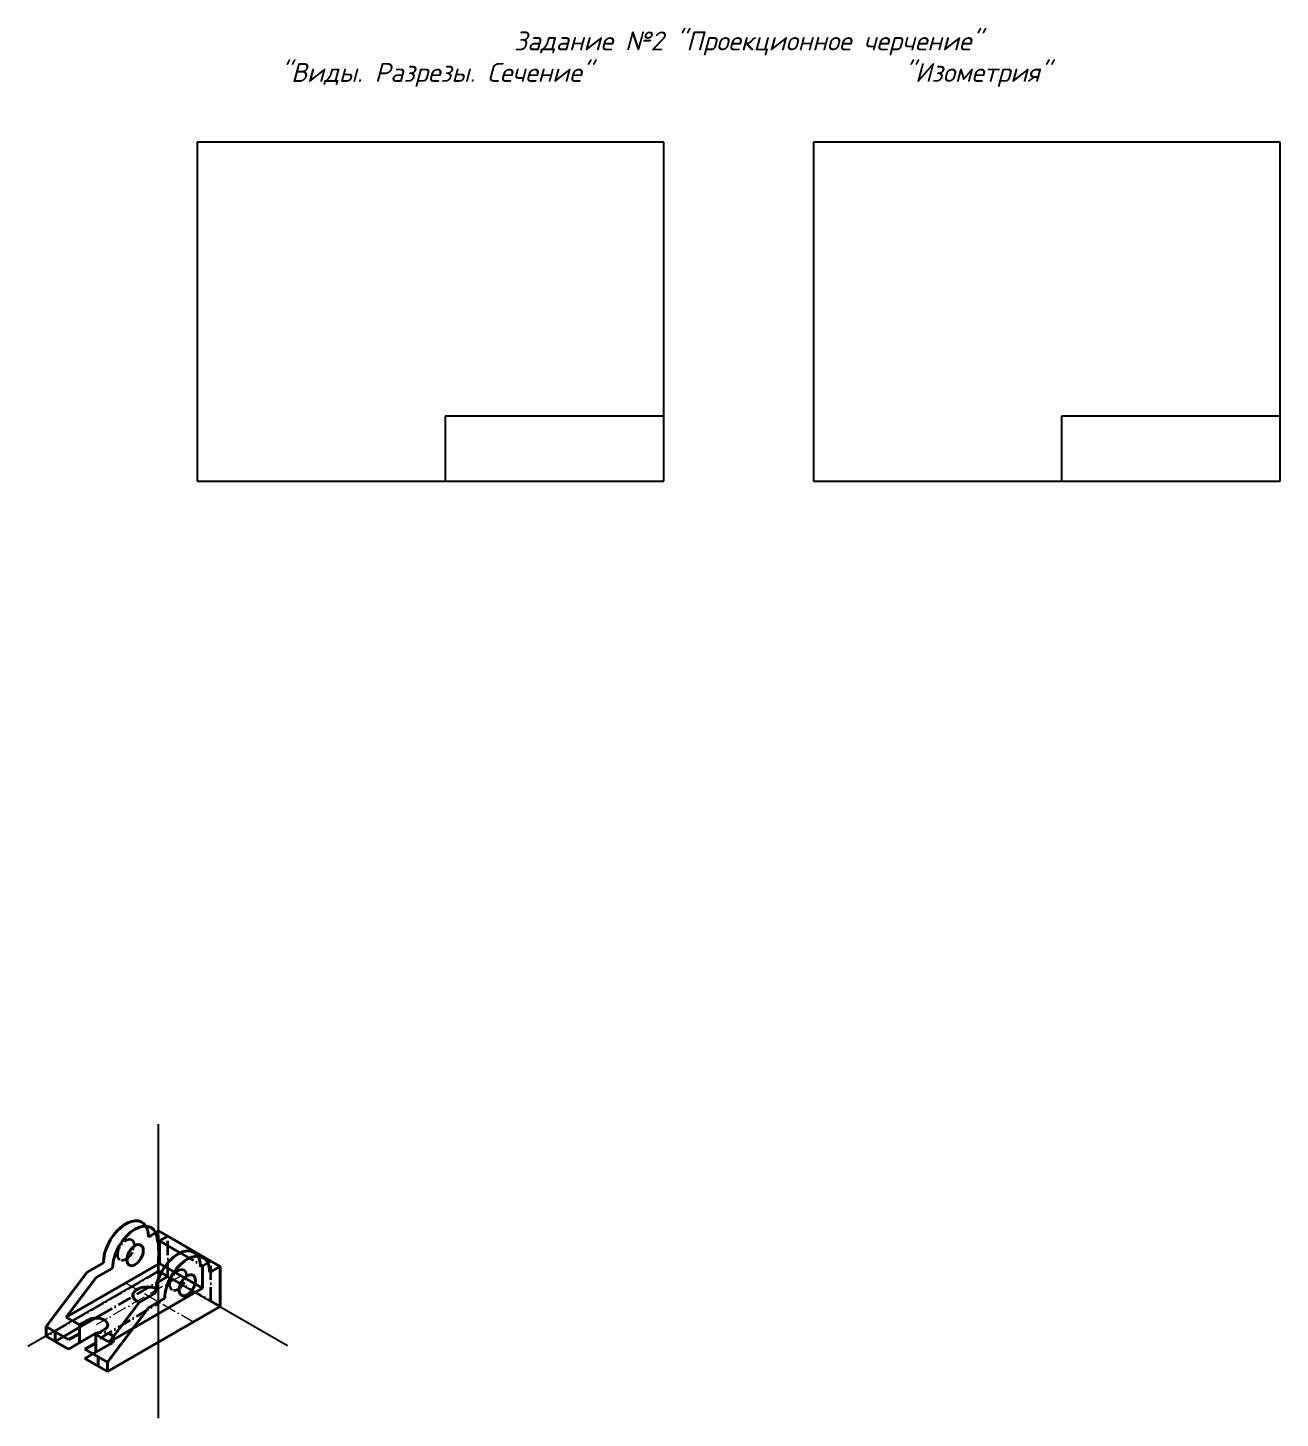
# Model space of a CAD drawing. Header units: inches. Extents: x -17 to 2031, y -24405 to 427.
# Drawn here: x 971 to 2031, y -750 to 427 of the extents above; entities that cross this region are included whole.
import ezdxf

# ---------------------------------------------------------------- set-up
doc = ezdxf.new("R2010")
doc.units = ezdxf.units.IN
doc.header["$MEASUREMENT"] = 0
doc.linetypes.add('ACAD_ISO10W100', pattern=[18, 12, -3, 0, -3])
doc.layers.add('осевые', color=4, linetype='ACAD_ISO10W100', lineweight=40)
doc.layers.add('тонкие', color=5, linetype='Continuous', lineweight=40)
doc.styles.add('GOST', font='isocpeur.ttf', dxfattribs={"oblique": 15})

msp = doc.modelspace()

# ---------------------------------------------------------------- linework, layer by layer
at = {"layer": 'Defpoints'}
for p, q in [((1114.83, 330.76), (1114.83, 43.76)), ((1509.83, 330.76), (1114.83, 330.76)), ((1509.83, 43.76), (1509.83, 330.76)), ((1636.48, 330.76), (1636.48, 43.76)), ((2031.48, 330.76), (1636.48, 330.76)), ((2031.48, 43.76), (2031.48, 330.76)), ((1509.83, 98.76), (1324.83, 98.76)), ((1324.83, 98.76), (1324.83, 43.76)), ((2031.48, 98.76), (1846.48, 98.76)), ((1846.48, 98.76), (1846.48, 43.76)), ((1114.83, 43.76), (1509.83, 43.76)), ((1636.48, 43.76), (2031.48, 43.76)), ((1082.2, -749.68), (1082.2, -500.64)), ((1082.2, -625.16), (971.48, -689.09)), ((1082.2, -625.16), (1191.36, -688.19))]:
    msp.add_line(p, q, dxfattribs=at)
at = {"layer": 'осевые', "lineweight": 20}
for p, q in [((1101.25, -629.16), (1029.37, -670.66)), ((1054.49, -635.16), (1111.64, -668.16))]:
    msp.add_line(p, q, dxfattribs=at)
at = {"layer": 'осевые'}
msp.add_line((1032.35, -682.24), (1083.07, -651.66), dxfattribs=at)
at = {"layer": 'тонкие', "linetype": 'ACAD_ISO10W100'}
for p, q in [((1075.27, -595.16), (1073.54, -596.16)), ((1082.2, -591.16), (1075.27, -595.16)), ((1032.46, -662.88), (1089.99, -629.66)), ((1089.99, -629.66), (1082.2, -625.16)), ((1134.16, -655.16), (1089.99, -629.66))]:
    msp.add_line(p, q, dxfattribs=at)
at = {"layer": 'тонкие'}
for p, q in [((1083.07, -599.66), (1081.33, -600.66)), ((1089.99, -595.66), (1082.2, -591.16)), ((1089.99, -595.66), (1083.07, -599.66)), ((1083.07, -599.66), (1101.25, -610.16)), ((1083.07, -618.66), (1083.07, -599.66)), ((1089.99, -595.66), (1126.37, -616.66)), ((1083.07, -618.66), (1004.06, -664.28)), ((1035.43, -618.16), (1021.58, -626.16)), ((1043.23, -622.66), (1029.37, -630.66)), ((1119.44, -639.66), (1083.07, -618.66)), ((1119.44, -620.66), (1117.71, -621.66)), ((1119.44, -620.66), (1119.44, -639.66)), ((1126.37, -616.66), (1134.16, -621.16)), ((1134.16, -621.16), (1127.23, -625.16)), ((1134.16, -621.16), (1134.16, -655.16)), ((1021.58, -626.16), (986.94, -672.16)), ((1029.37, -630.66), (1004.06, -664.28)), ((1127.23, -625.16), (1125.5, -626.16)), ((1119.44, -639.66), (1040.43, -685.28)), ((1079.6, -643.66), (1065.75, -651.66)), ((1038.9, -710.16), (1134.16, -655.16)), ((1073.54, -656.16), (1038.9, -702.16)), ((1040.43, -685.28), (1065.75, -651.66)), ((1087.4, -648.16), (1073.54, -656.16)), ((994.73, -684.66), (1032.46, -662.88)), ((1004.06, -664.28), (1015.32, -670.78)), ((1015.32, -670.78), (1022.44, -666.66)), ((1015.32, -670.78), (1015.32, -685.78)), ((986.94, -680.16), (986.94, -672.16)), ((994.73, -676.66), (986.94, -672.16)), ((986.94, -680.16), (994.73, -684.66)), ((994.73, -684.66), (994.73, -676.66)), ((994.73, -676.66), (1005.99, -683.16)), ((1005.99, -683.16), (1015.32, -678.28)), ((1005.99, -691.16), (1027.64, -678.66)), ((1029.17, -678.78), (1036.3, -674.66)), ((1029.17, -678.78), (1040.43, -685.28)), ((1029.17, -678.78), (1029.17, -693.78)), ((994.73, -684.66), (1005.99, -691.16)), ((1019.85, -691.16), (1029.17, -686.28)), ((1019.85, -699.16), (1041.5, -686.66)), ((1031.1, -697.66), (1019.85, -691.16)), ((1031.1, -705.66), (1019.85, -699.16)), ((1031.1, -705.66), (1031.1, -697.66)), ((1038.9, -702.16), (1031.1, -697.66)), ((1031.1, -705.66), (1038.9, -710.16)), ((1038.9, -710.16), (1038.9, -702.16))]:
    msp.add_line(p, q, dxfattribs=at)
at = {"layer": 'тонкие', "linetype": 'ACAD_ISO10W100', "lineweight": 35}
for p, q in [((1082.2, -625.16), (1082.2, -591.16)), ((1089.99, -629.66), (1089.99, -595.66)), ((1101.25, -610.16), (1119.44, -620.66)), ((1126.37, -616.66), (1119.44, -620.66)), ((1126.37, -650.66), (1126.37, -616.66)), ((1082.2, -625.16), (986.94, -680.16))]:
    msp.add_line(p, q, dxfattribs=at)
at = {"layer": 'тонкие'}
for centre, major_axis, start_param, end_param in [((1054.49, -607.16), (-13.47, -23.33), 2.8481275, 5.4977871), ((1062.28, -611.66), (-13.47, -23.33), 2.3561945, 5.4977871), ((1098.65, -632.66), (-13.47, -23.33), 2.3561945, 5.4977871), ((1106.45, -637.16), (-13.47, -23.33), 2.3561945, 5.4977871), ((1072.67, -645.66), (-12.25, 0), 4.0444417, 7.265979), ((1029.37, -670.66), (-9.8, 0), 2.3561945, 5.4977871)]:
    msp.add_ellipse(centre, major_axis=major_axis, ratio=0.5773503, start_param=start_param, end_param=end_param, dxfattribs=at)
at = {"layer": 'тонкие', "linetype": 'ACAD_ISO10W100'}
for centre, major_axis, end_param in [((1054.49, -607.16), (-13.47, -23.33), 2.8481275), ((1034.57, -682.66), (-9.8, 0), 5.4977871)]:
    msp.add_ellipse(centre, major_axis=major_axis, ratio=0.5773503, start_param=2.3561945, end_param=end_param, dxfattribs=at)
at = {"layer": 'тонкие', "linetype": 'ACAD_ISO10W100', "lineweight": 35}
for centre in [(1054.49, -607.16), (1098.65, -632.66)]:
    msp.add_ellipse(centre, major_axis=(-4.9, -8.49), ratio=0.5773503, dxfattribs=at)
at = {"layer": 'тонкие'}
for centre in [(1062.28, -611.66), (1106.45, -637.16)]:
    msp.add_ellipse(centre, major_axis=(-4.9, -8.49), ratio=0.5773503, dxfattribs=at)

# ---------------------------------------------------------------- texts
at = {"layer": 'Defpoints', "insert": (1137.18, 424.35), "char_height": 16, "width": 887.7291, "attachment_point": 1, "style": 'GOST'}
msp.add_mtext('\\pxqc,t42;Задание №2 "Проекционное черчение"\\P\\pq*,t3,36;^I"Виды. Разрезы. Сечение"^I"Изометрия"', dxfattribs=at)

doc.saveas('drawing.dxf')
